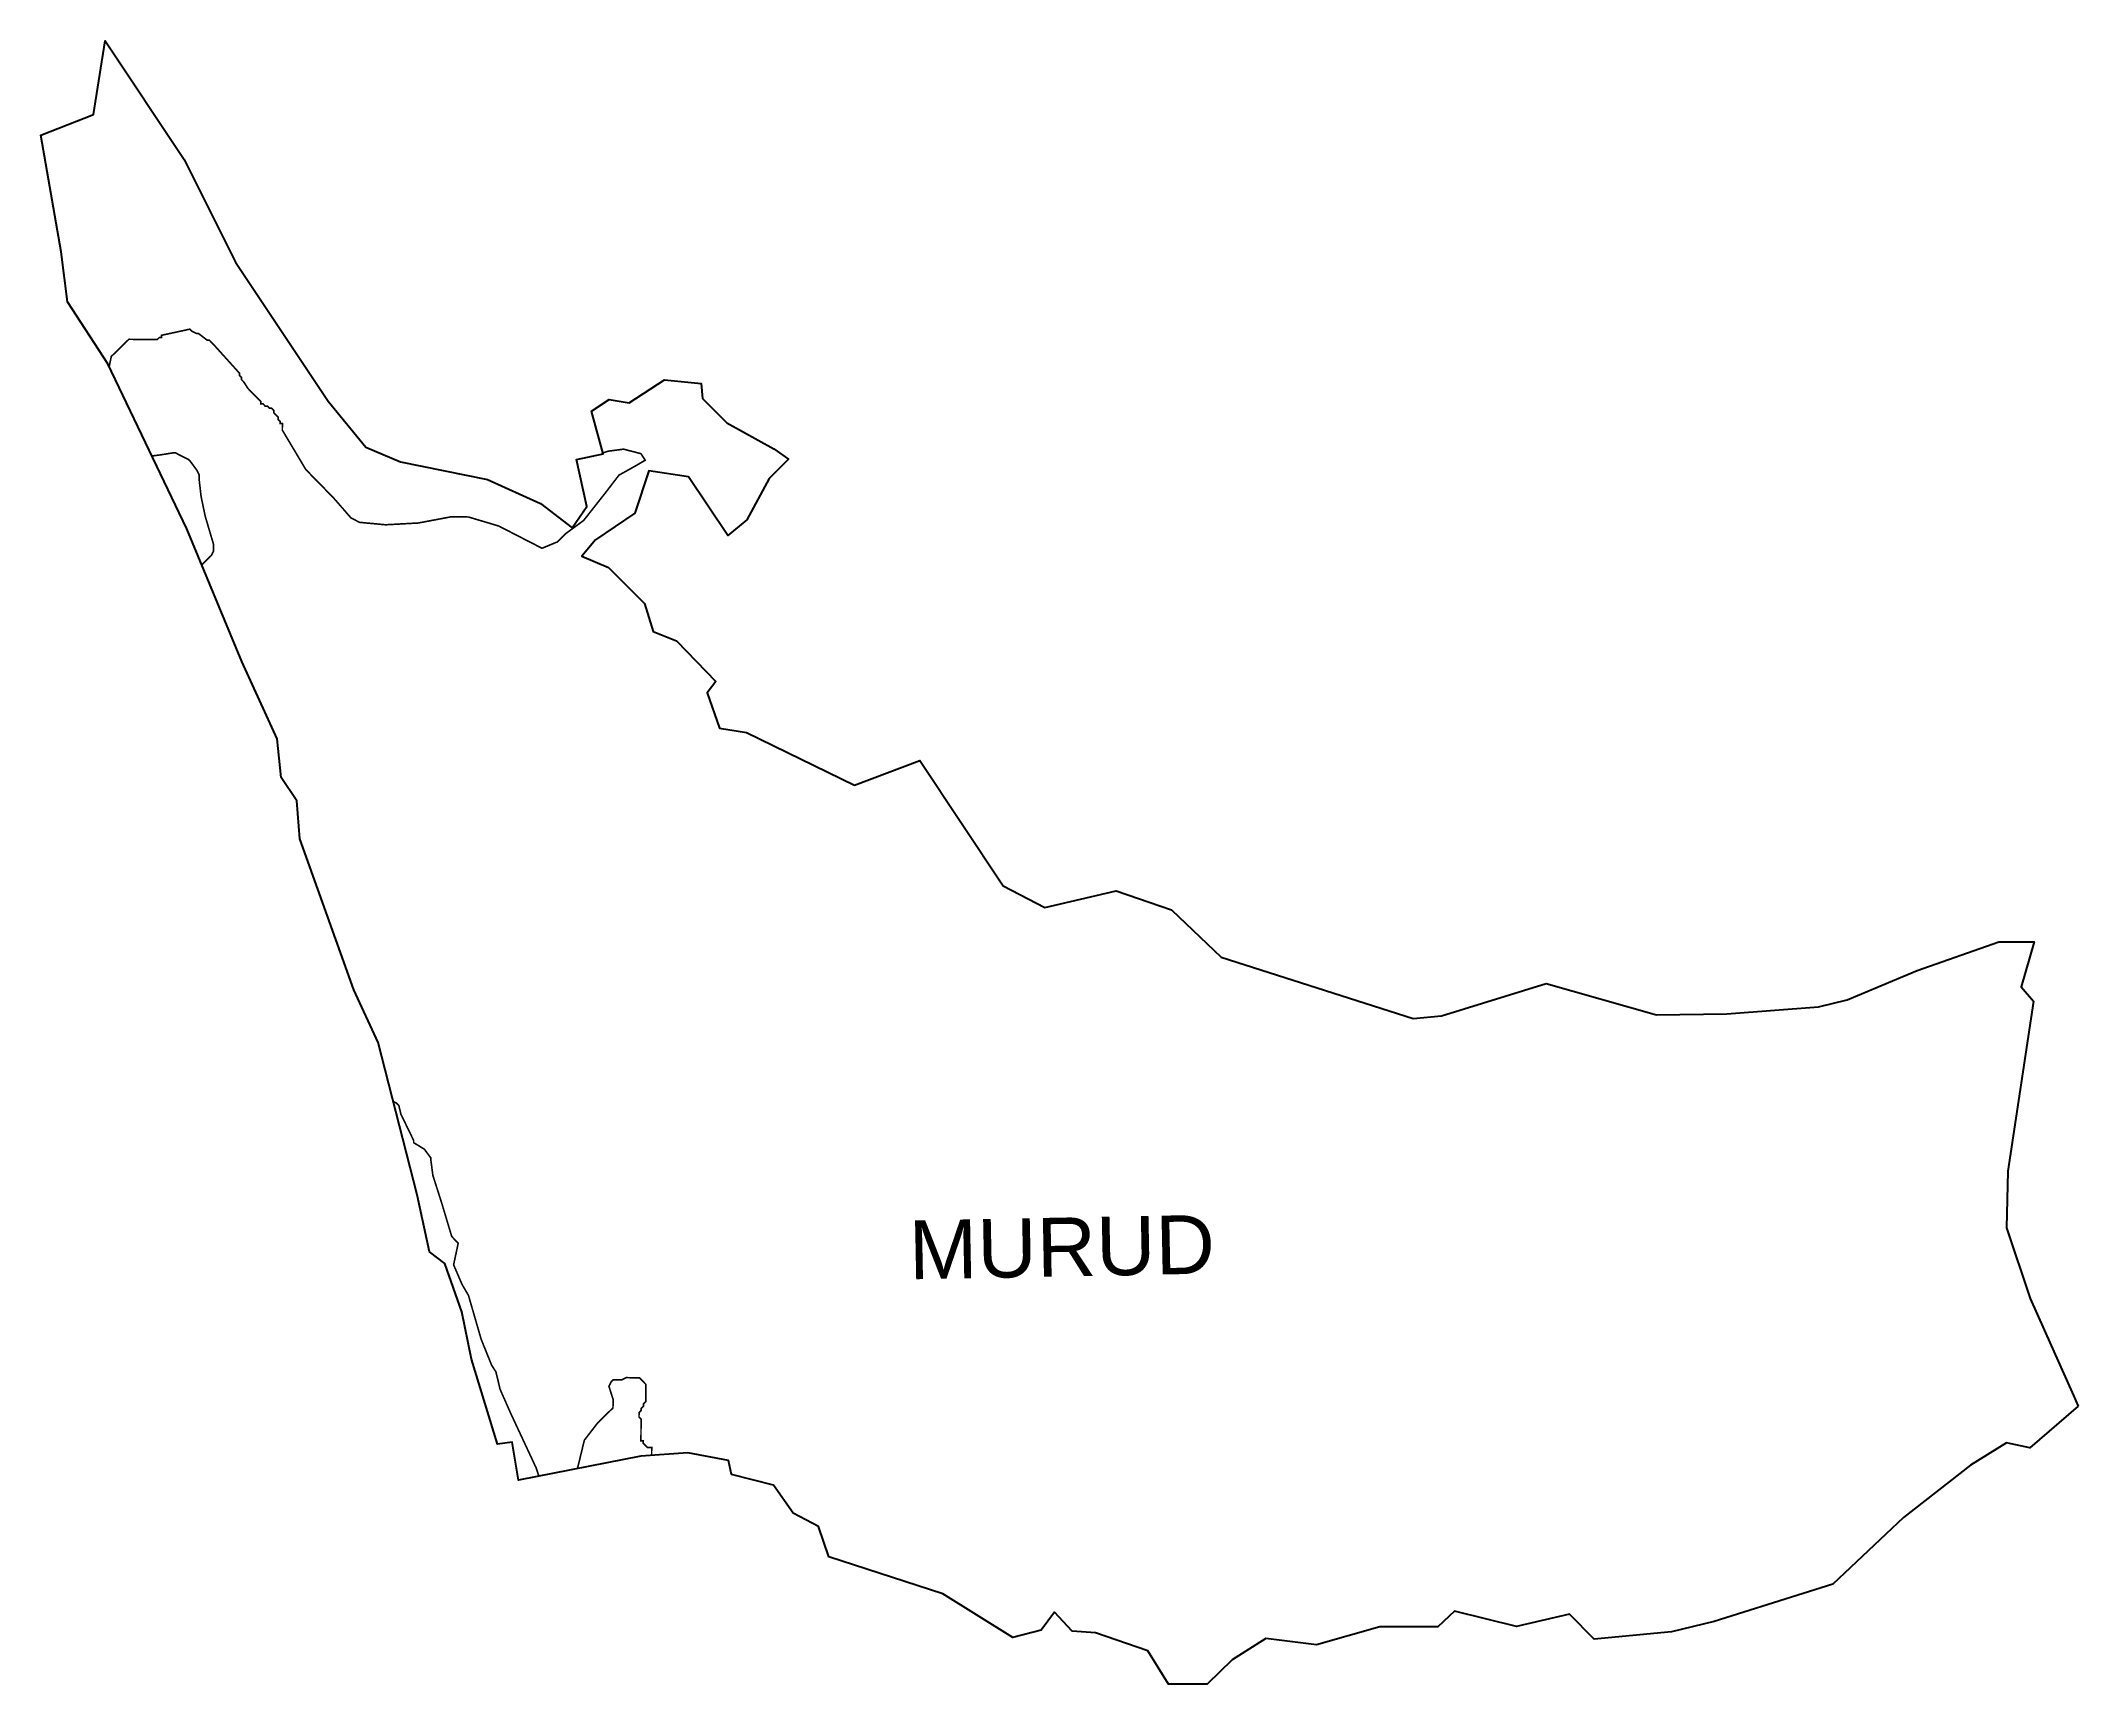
# Model space of a CAD drawing. Header units: metres. Extents: x 299634 to 303400, y 1964915 to 1967954.
import ezdxf

# ---------------------------------------------------------------- set-up
doc = ezdxf.new("R2010")
doc.units = ezdxf.units.M
for name, color, linetype in [('HAZARDS LINE', 1, 'Continuous'), ('village', 3, 'Continuous'), ('VILLAGE NAME', 250, 'Continuous')]:
    doc.layers.add(name, color=color, linetype=linetype)
doc.styles.get("Standard").update_dxf_attribs({"font": 'simplex.shx'})

msp = doc.modelspace()

# ---------------------------------------------------------------- linework, layer by layer
at = {"layer": 'HAZARDS LINE', "lineweight": 18}
for points in [[(299760.7, 1967351.2, 3.01, 3.01, 0), (299764.6, 1967370, 3.01, 3.01, 0), (299797.1, 1967401.8, 3.01, 3.01, 0), (299805.2, 1967401.7, 3.01, 3.01, 0), (299809.2, 1967401.7, 3.01, 3.01, 0), (299817.2, 1967401.6, 3.01, 3.01, 0), (299829.3, 1967401.4, 3.01, 3.01, 0), (299837.3, 1967401.4, 3.01, 3.01, 0), (299841.4, 1967401.3, 3.01, 3.01, 0), (299845.4, 1967401.3, 3.01, 3.01, 0), (299849.4, 1967401.2, 3.01, 3.01, 0), (299853.5, 1967405.2, 3.01, 3.01, 0), (299857.5, 1967405.1, 3.01, 3.01, 0), (299857.5, 1967409.2, 3.01, 3.01, 0), (299909.9, 1967420.6, 3.01, 3.01, 0), (299913.9, 1967416.6, 3.01, 3.01, 0), (299921.9, 1967412.5, 3.01, 3.01, 0), (299925.9, 1967412.4, 3.01, 3.01, 0), (299941.8, 1967400.2, 3.01, 3.01, 0), (299945.8, 1967400.2, 3.01, 3.01, 0), (299953.8, 1967392, 3.01, 3.01, 0), (300001.4, 1967339.2, 3.01, 3.01, 0), (300001.4, 1967335.2, 3.01, 3.01, 0), (300005.4, 1967331.2, 3.01, 3.01, 0), (300005.3, 1967327.1, 3.01, 3.01, 0), (300009.3, 1967323.1, 3.01, 3.01, 0), (300017.2, 1967310.9, 3.01, 3.01, 0), (300041.1, 1967286.5, 3.01, 3.01, 0), (300041, 1967282.5, 3.01, 3.01, 0), (300045, 1967282.5, 3.01, 3.01, 0), (300049, 1967278.4, 3.01, 3.01, 0), (300053, 1967278.4, 3.01, 3.01, 0), (300057, 1967274.3, 3.01, 3.01, 0), (300061, 1967274.3, 3.01, 3.01, 0), (300065, 1967270.2, 3.01, 3.01, 0), (300064.9, 1967266.2, 3.01, 3.01, 0), (300068.9, 1967262.1, 3.01, 3.01, 0), (300072.9, 1967258.1, 3.01, 3.01, 0), (300072.8, 1967254, 3.01, 3.01, 0), (300076.8, 1967250, 3.01, 3.01, 0), (300076.8, 1967246, 3.01, 3.01, 0), (300080.8, 1967245.9, 3.01, 3.01, 0), (300080.8, 1967241.9, 3.01, 3.01, 0), (300080.7, 1967237.9, 3.01, 3.01, 0), (300080.7, 1967233.8, 3.01, 3.01, 0), (300124.1, 1967161, 3.01, 3.01, 0), (300175.7, 1967108.2, 3.01, 3.01, 0), (300207.5, 1967071.6, 3.01, 3.01, 0), (300223.5, 1967063.4, 3.01, 3.01, 0), (300271.7, 1967058.9, 3.01, 3.01, 0), (300332, 1967062.2, 3.01, 3.01, 0), (300392.4, 1967073.6, 3.01, 3.01, 0), (300424.6, 1967073.3, 3.01, 3.01, 0), (300480.6, 1967056.6, 3.01, 3.01, 0), (300528.6, 1967031.9, 3.01, 3.01, 0), (300560.6, 1967015.5, 3.01, 3.01, 0), (300588.8, 1967027.2, 3.01, 3.01, 0), (300605.1, 1967043.1, 3.01, 3.01, 0), (300637.5, 1967066.9, 3.01, 3.01, 0), (300678.3, 1967118.7, 3.01, 3.01, 0), (300702.7, 1967150.6, 3.01, 3.01, 0), (300731, 1967166.4, 3.01, 3.01, 0), (300751.3, 1967178.2, 3.01, 3.01, 0), (300743.4, 1967190.4, 3.01, 3.01, 0), (300711.3, 1967198.7, 3.01, 3.01, 0), (300683.1, 1967195, 3.01, 3.01, 0), (300673.2, 1967191.9, 3.01, 3.01, 0)], [(299931.5, 1966985.6, 3.01, 3.01, 0), (299933.2, 1966986.2, 3.01, 3.01, 0), (299945.4, 1966998.2, 3.01, 3.01, 0), (299949.5, 1967002.1, 3.01, 3.01, 0), (299953.6, 1967010.1, 3.01, 3.01, 0), (299953.6, 1967014.2, 3.01, 3.01, 0), (299953.7, 1967018.2, 3.01, 3.01, 0), (299953.7, 1967022.2, 3.01, 3.01, 0), (299938.2, 1967074.6, 3.01, 3.01, 0), (299930.6, 1967110.9, 3.01, 3.01, 0), (299926.9, 1967143.1, 3.01, 3.01, 0), (299927, 1967151.1, 3.01, 3.01, 0), (299923.1, 1967159.2, 3.01, 3.01, 0), (299911.2, 1967175.4, 3.01, 3.01, 0), (299907.2, 1967179.5, 3.01, 3.01, 0), (299891.2, 1967187.7, 3.01, 3.01, 0), (299883.3, 1967191.8, 3.01, 3.01, 0), (299879.2, 1967191.9, 3.01, 3.01, 0), (299855.1, 1967188.1, 3.01, 3.01, 0), (299839.7, 1967186.1, 3.01, 3.01, 0)]]:
    msp.add_lwpolyline(points, format="xyseb", dxfattribs=at)
at = {"layer": 'HAZARDS LINE', "lineweight": 18, "const_width": 3.01}
for points in [[(300555, 1965300.4), (300553.7, 1965303.1), (300549.8, 1965315.2), (300502.7, 1965416.2), (300483.1, 1965460.6), (300479.3, 1965476.8), (300475.4, 1965492.9), (300467.5, 1965505), (300448, 1965553.5), (300424.7, 1965634.1), (300412.9, 1965654.4), (300397.2, 1965690.7), (300405.7, 1965730.8), (300393.8, 1965743), (300374.4, 1965807.5), (300358.9, 1965856), (300355.2, 1965884.1), (300355.2, 1965888.2), (300343.3, 1965904.4), (300323.4, 1965916.6), (300323.4, 1965920.7), (300307.7, 1965953), (300299.8, 1965969.2), (300296, 1965985.3), (300292, 1965989.4), (300285.9, 1965992.5)], [(300763.1, 1965338.6), (300763.2, 1965341), (300763.3, 1965353), (300759.3, 1965353.1), (300755.2, 1965353.1), (300751.3, 1965357.2), (300747.3, 1965361.2), (300747.3, 1965365.3), (300743.3, 1965365.3), (300743.4, 1965369.3), (300743.4, 1965373.3), (300743.5, 1965377.4), (300743.5, 1965381.4), (300743.5, 1965385.4), (300743.8, 1965405.5), (300739.8, 1965409.6), (300739.9, 1965417.6), (300743.9, 1965421.6), (300744, 1965425.6), (300748.1, 1965429.6), (300748.1, 1965433.6), (300752.2, 1965437.6), (300752.4, 1965461.7), (300752.5, 1965465.7), (300752.5, 1965469.7), (300740.6, 1965481.9), (300736.6, 1965482), (300732.6, 1965482), (300728.5, 1965482), (300716.5, 1965482.2), (300708.4, 1965478.2), (300704.4, 1965478.3), (300700.4, 1965478.3), (300692.3, 1965478.4), (300688.3, 1965474.4), (300684.2, 1965466.4), (300688, 1965454.3), (300691.9, 1965442.2), (300691.9, 1965438.2), (300691.8, 1965434.2), (300691.8, 1965430.2), (300691.7, 1965426.2), (300663.3, 1965398.3), (300638.8, 1965366.5), (300626.2, 1965314.3), (300626.2, 1965314.3)]]:
    msp.add_lwpolyline(points, dxfattribs=at)
at = {"layer": 'village', "color": 3}
msp.add_polyline3d([(303399.5, 1965429.2, 0), (303309.9, 1965352.4, 0), (303266.8, 1965361.8, 0), (303200.6, 1965320.1, 0), (303076.9, 1965223.5, 0), (302946.2, 1965100.4, 0), (302726.6, 1965031.1, 0), (302647.7, 1965012.4, 0), (302504.9, 1964998.4, 0), (302459.4, 1965044.8, 0), (302361.2, 1965022.2, 0), (302247.1, 1965050.3, 0), (302216.2, 1965021.4, 0), (302109.1, 1965021.5, 0), (301991.6, 1964988.5, 0), (301898.4, 1964999.9, 0), (301836, 1964960.3, 0), (301790, 1964915.3, 0), (301718.3, 1964915.3, 0), (301680.1, 1964977, 0), (301583.7, 1965010.4, 0), (301540.3, 1965013.3, 0), (301507.7, 1965048.4, 0), (301483.2, 1965015.2, 0), (301430.4, 1965001.8, 0), (301301.2, 1965082.3, 0), (301090.4, 1965150.6, 0), (301071.7, 1965207.1, 0), (301025, 1965231.6, 0), (300988.6, 1965283.2, 0), (300911, 1965303, 0), (300905.5, 1965329, 0), (300830.3, 1965343.3, 0), (300743.2, 1965337.2, 0), (300516.9, 1965292.9, 0), (300505.4, 1965362.9, 0), (300478.6, 1965359.1, 0), (300430.2, 1965516.2, 0), (300412.4, 1965603.6, 0), (300381, 1965693.5, 0), (300352.6, 1965714.9, 0), (300329.8, 1965820.3, 0), (300258, 1966101.7, 0), (300213, 1966199, 0), (300113, 1966478.5, 0), (300107.6, 1966548.3, 0), (300078.6, 1966591.9, 0), (300070.9, 1966663.3, 0), (300005.8, 1966806.4, 0), (299904.3, 1967051.1, 0), (299758.1, 1967356.5, 0), (299683.6, 1967470.9, 0), (299671.7, 1967563.5, 0), (299634.2, 1967779.4, 0), (299731.6, 1967817.3, 0), (299753.2, 1967953.8, 0), (299899.1, 1967734.5, 0), (299994.1, 1967544.5, 0), (300165.1, 1967287.4, 0), (300235, 1967202.1, 0), (300298.9, 1967175.3, 0), (300459.7, 1967142.9, 0), (300557.6, 1967098, 0), (300616.5, 1967053.2, 0), (300643.2, 1967092.4, 0), (300624.2, 1967179.8, 0), (300673.7, 1967190.3, 0), (300651.8, 1967269.1, 0), (300684.5, 1967290.6, 0), (300721.5, 1967284.2, 0), (300786.9, 1967327.1, 0), (300854.5, 1967320, 0), (300857.4, 1967292.5, 0), (300902.1, 1967247.3, 0), (300989.2, 1967199.6, 0), (301015.9, 1967180.2, 0), (300980.4, 1967144.5, 0), (300938.9, 1967068.2, 0), (300904.2, 1967038.8, 0), (300831.5, 1967147.4, 0), (300757.8, 1967158.4, 0), (300732.2, 1967080.6, 0), (300659.5, 1967030.8, 0), (300634.1, 1967001, 0), (300683.3, 1966980.2, 0), (300749.8, 1966913.3, 0), (300765.9, 1966861.5, 0), (300808.9, 1966844.3, 0), (300882.1, 1966769.2, 0), (300866, 1966748.2, 0), (300888.3, 1966682.6, 0), (300938.3, 1966674.7, 0), (301138.2, 1966577.5, 0), (301258.8, 1966623.1, 0), (301412.7, 1966391.7, 0), (301489.7, 1966351.1, 0), (301621.4, 1966382.4, 0), (301723.6, 1966347.3, 0), (301815.8, 1966259.8, 0), (302170.2, 1966146.4, 0), (302222.6, 1966151.3, 0), (302416.2, 1966211, 0), (302620.1, 1966152.7, 0), (302750.4, 1966154.8, 0), (302919.5, 1966167.6, 0), (302972.7, 1966180.7, 0), (303102.1, 1966234.7, 0), (303252.6, 1966287.7, 0), (303317.8, 1966287.9, 0), (303294.1, 1966204.7, 0), (303316.9, 1966178.3, 0), (303269.7, 1965863.6, 0), (303266.7, 1965758.9, 0), (303310.6, 1965628.4, 0), (303390.7, 1965449, 0)], close=True, dxfattribs=at)
msp.add_polyline3d([(303399.5, 1965429.2, 0), (303309.9, 1965352.4, 0), (303266.8, 1965361.8, 0), (303200.6, 1965320.1, 0), (303076.9, 1965223.5, 0), (302946.2, 1965100.4, 0), (302726.6, 1965031.1, 0), (302647.7, 1965012.4, 0), (302504.9, 1964998.4, 0), (302459.4, 1965044.8, 0), (302361.2, 1965022.2, 0), (302247.1, 1965050.3, 0), (302216.2, 1965021.4, 0), (302109.1, 1965021.5, 0), (301991.6, 1964988.5, 0), (301898.4, 1964999.9, 0), (301836, 1964960.3, 0), (301790, 1964915.3, 0), (301718.3, 1964915.3, 0), (301680.1, 1964977, 0), (301583.7, 1965010.4, 0), (301540.3, 1965013.3, 0), (301507.7, 1965048.4, 0), (301483.2, 1965015.2, 0), (301430.4, 1965001.8, 0), (301301.2, 1965082.3, 0), (301090.4, 1965150.6, 0), (301071.7, 1965207.1, 0), (301025, 1965231.6, 0), (300988.6, 1965283.2, 0), (300911, 1965303, 0), (300905.5, 1965329, 0), (300830.3, 1965343.3, 0), (300743.2, 1965337.2, 0), (300516.9, 1965292.9, 0), (300505.4, 1965362.9, 0), (300478.6, 1965359.1, 0), (300430.2, 1965516.2, 0), (300412.4, 1965603.6, 0), (300381, 1965693.5, 0), (300352.6, 1965714.9, 0), (300329.8, 1965820.3, 0), (300258, 1966101.7, 0), (300213, 1966199, 0), (300113, 1966478.5, 0), (300107.6, 1966548.3, 0), (300078.6, 1966591.9, 0), (300070.9, 1966663.3, 0), (300005.8, 1966806.4, 0), (299904.3, 1967051.1, 0), (299758.1, 1967356.5, 0), (299683.6, 1967470.9, 0), (299671.7, 1967563.5, 0), (299634.2, 1967779.4, 0), (299731.6, 1967817.3, 0), (299753.2, 1967953.8, 0), (299899.1, 1967734.5, 0), (299994.1, 1967544.5, 0), (300165.1, 1967287.4, 0), (300235, 1967202.1, 0), (300298.9, 1967175.3, 0), (300459.7, 1967142.9, 0), (300557.6, 1967098, 0), (300616.5, 1967053.2, 0), (300643.2, 1967092.4, 0), (300624.2, 1967179.8, 0), (300673.7, 1967190.3, 0), (300651.8, 1967269.1, 0), (300684.5, 1967290.6, 0), (300721.5, 1967284.2, 0), (300786.9, 1967327.1, 0), (300854.5, 1967320, 0), (300857.4, 1967292.5, 0), (300902.1, 1967247.3, 0), (300989.2, 1967199.6, 0), (301015.9, 1967180.2, 0), (300980.4, 1967144.5, 0), (300938.9, 1967068.2, 0), (300904.2, 1967038.8, 0), (300831.5, 1967147.4, 0), (300757.8, 1967158.4, 0), (300732.2, 1967080.6, 0), (300659.5, 1967030.8, 0), (300634.1, 1967001, 0), (300683.3, 1966980.2, 0), (300749.8, 1966913.3, 0), (300765.9, 1966861.5, 0), (300808.9, 1966844.3, 0), (300882.1, 1966769.2, 0), (300866, 1966748.2, 0), (300888.3, 1966682.6, 0), (300938.3, 1966674.7, 0), (301138.2, 1966577.5, 0), (301258.8, 1966623.1, 0), (301412.7, 1966391.7, 0), (301489.7, 1966351.1, 0), (301621.4, 1966382.4, 0), (301723.6, 1966347.3, 0), (301815.8, 1966259.8, 0), (302170.2, 1966146.4, 0), (302222.6, 1966151.3, 0), (302416.2, 1966211, 0), (302620.1, 1966152.7, 0), (302750.4, 1966154.8, 0), (302919.5, 1966167.6, 0), (302972.7, 1966180.7, 0), (303102.1, 1966234.7, 0), (303252.6, 1966287.7, 0), (303317.8, 1966287.9, 0), (303294.1, 1966204.7, 0), (303316.9, 1966178.3, 0), (303269.7, 1965863.6, 0), (303266.7, 1965758.9, 0), (303310.6, 1965628.4, 0), (303390.7, 1965449, 0)], close=True, dxfattribs=at)

# ---------------------------------------------------------------- texts
at = {"layer": 'VILLAGE NAME', "insert": (301237.5, 1965772.6), "char_height": 108.748, "attachment_point": 1, "rotation": 1.1028}
msp.add_mtext_dynamic_manual_height_columns('{\\fArial|b0|i0|c0|p34;MURUD}', width=1571.314, gutter_width=543.7, heights=[0], dxfattribs=at)
msp.add_mtext_dynamic_manual_height_columns('{\\fArial|b0|i0|c0|p34;MURUD}', width=1571.314, gutter_width=543.7, heights=[0], dxfattribs=at)

doc.saveas('drawing.dxf')
